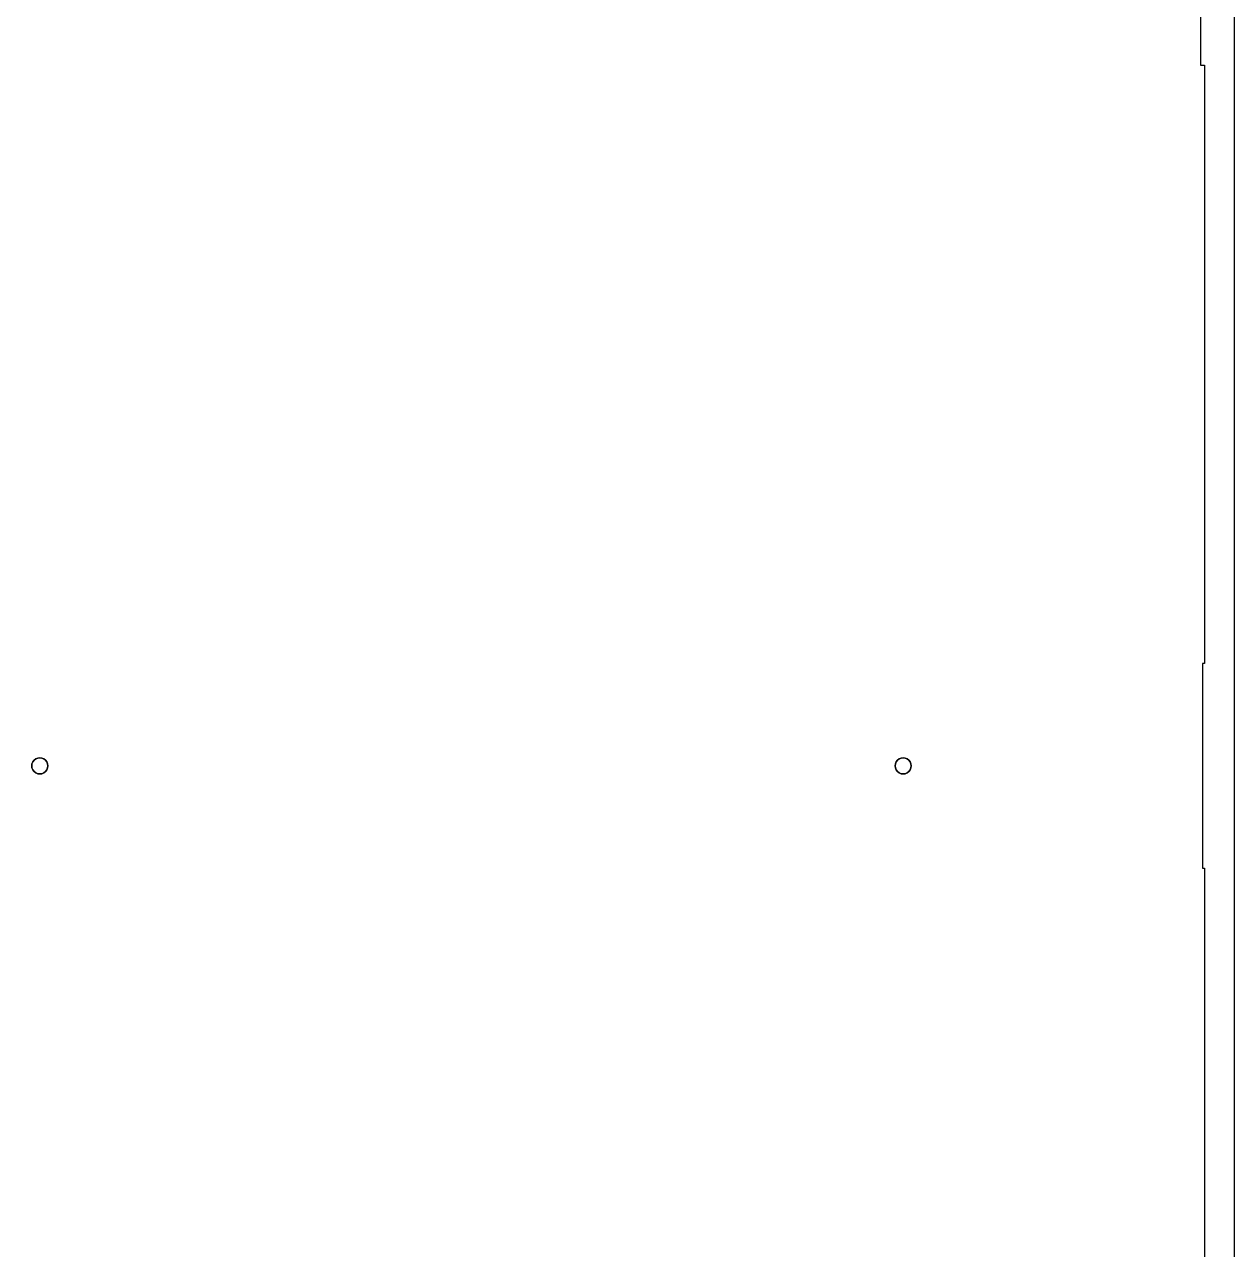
# Model space of a CAD drawing. Header units: inches. Extents: x -2871 to 2516, y -1264 to 7476.
# Drawn here: x -2086 to -1484, y -44 to 566 of the extents above; entities that cross this region are included whole.
import ezdxf

# ---------------------------------------------------------------- set-up
doc = ezdxf.new("R2010")
doc.units = ezdxf.units.IN
doc.header["$MEASUREMENT"] = 0
for name, color, linetype in [('0_SHEET_BirchPly 2440x1220x18', 3, 'CONTINUOUS'), ('4_anyTOOL_13mmDEEP_INSIDE', 1, 'CONTINUOUS'), ('6_anyTOOL_CUTTHROUGH_OUTSIDE', 5, 'CONTINUOUS')]:
    doc.layers.add(name, color=color, linetype=linetype)

msp = doc.modelspace()

# ---------------------------------------------------------------- linework, layer by layer
at = {"layer": '0_SHEET_BirchPly 2440x1220x18', "linetype": 'Continuous'}
msp.add_lwpolyline([(-1483.52, -1263.54), (-1483.52, 1176.46), (-2703.52, 1176.46), (-2703.52, -1263.54)], close=True, dxfattribs=at)
at = {"layer": '4_anyTOOL_13mmDEEP_INSIDE'}
for p, q in [((-2082.38, 198.31), (-2082.52, 197.28)), ((-2082.52, 197.28), (-2082.38, 196.24)), ((-2081.98, 199.28), (-2082.38, 198.31)), ((-2082.38, 196.24), (-2081.98, 195.28)), ((-2081.35, 200.11), (-2081.98, 199.28)), ((-2081.98, 195.28), (-2081.35, 194.45)), ((-2080.52, 200.74), (-2081.35, 200.11)), ((-2079.55, 201.14), (-2080.52, 200.74)), ((-2078.52, 201.28), (-2079.55, 201.14)), ((-2077.48, 201.14), (-2078.52, 201.28)), ((-2076.52, 200.74), (-2077.48, 201.14)), ((-2075.69, 200.11), (-2076.52, 200.74)), ((-2075.05, 199.28), (-2075.69, 200.11)), ((-2075.69, 194.45), (-2075.05, 195.28)), ((-2074.65, 198.31), (-2075.05, 199.28)), ((-2075.05, 195.28), (-2074.65, 196.24)), ((-2074.52, 197.28), (-2074.65, 198.31)), ((-2074.65, 196.24), (-2074.52, 197.28)), ((-1652.38, 198.31), (-1652.52, 197.28)), ((-1652.52, 197.28), (-1652.38, 196.24)), ((-1651.98, 199.28), (-1652.38, 198.31)), ((-1652.38, 196.24), (-1651.98, 195.28)), ((-1651.35, 200.11), (-1651.98, 199.28)), ((-1651.98, 195.28), (-1651.35, 194.45)), ((-1650.52, 200.74), (-1651.35, 200.11)), ((-1649.55, 201.14), (-1650.52, 200.74)), ((-1648.52, 201.28), (-1649.55, 201.14)), ((-1647.48, 201.14), (-1648.52, 201.28)), ((-1646.52, 200.74), (-1647.48, 201.14)), ((-1645.69, 200.11), (-1646.52, 200.74)), ((-1645.05, 199.28), (-1645.69, 200.11)), ((-1645.69, 194.45), (-1645.05, 195.28)), ((-1644.65, 198.31), (-1645.05, 199.28)), ((-1645.05, 195.28), (-1644.65, 196.24)), ((-1644.52, 197.28), (-1644.65, 198.31)), ((-1644.65, 196.24), (-1644.52, 197.28)), ((-2081.35, 194.45), (-2080.52, 193.81)), ((-2080.52, 193.81), (-2079.55, 193.41)), ((-2079.55, 193.41), (-2078.52, 193.28)), ((-2078.52, 193.28), (-2077.48, 193.41)), ((-2077.48, 193.41), (-2076.52, 193.81)), ((-2076.52, 193.81), (-2075.69, 194.45)), ((-1651.35, 194.45), (-1650.52, 193.81)), ((-1650.52, 193.81), (-1649.55, 193.41)), ((-1649.55, 193.41), (-1648.52, 193.28)), ((-1648.52, 193.28), (-1647.48, 193.41)), ((-1647.48, 193.41), (-1646.52, 193.81)), ((-1646.52, 193.81), (-1645.69, 194.45))]:
    msp.add_line(p, q, dxfattribs=at)
at = {"layer": '4_anyTOOL_13mmDEEP_INSIDE', "linetype": 'Continuous'}
for points in [[(-2082.52, 197.28), (-2082.38, 198.31), (-2081.98, 199.28), (-2081.35, 200.11), (-2080.52, 200.74), (-2079.55, 201.14), (-2078.52, 201.28), (-2077.48, 201.14), (-2076.52, 200.74), (-2075.69, 200.11), (-2075.05, 199.28), (-2074.65, 198.31), (-2074.52, 197.28), (-2074.65, 196.24), (-2075.05, 195.28), (-2075.69, 194.45), (-2076.52, 193.81), (-2077.48, 193.41), (-2078.52, 193.28), (-2079.55, 193.41), (-2080.52, 193.81), (-2081.35, 194.45), (-2081.98, 195.28), (-2082.38, 196.24)], [(-1652.52, 197.28), (-1652.38, 198.31), (-1651.98, 199.28), (-1651.35, 200.11), (-1650.52, 200.74), (-1649.55, 201.14), (-1648.52, 201.28), (-1647.48, 201.14), (-1646.52, 200.74), (-1645.69, 200.11), (-1645.05, 199.28), (-1644.65, 198.31), (-1644.52, 197.28), (-1644.65, 196.24), (-1645.05, 195.28), (-1645.69, 194.45), (-1646.52, 193.81), (-1647.48, 193.41), (-1648.52, 193.28), (-1649.55, 193.41), (-1650.52, 193.81), (-1651.35, 194.45), (-1651.98, 195.28), (-1652.38, 196.24)]]:
    msp.add_lwpolyline(points, close=True, dxfattribs=at)
at = {"layer": '6_anyTOOL_CUTTHROUGH_OUTSIDE', "linetype": 'Continuous'}
msp.add_lwpolyline([(-2568.52, 783.46), (-1498.52, 783.46), (-1498.52, 648.28), (-1500.52, 648.28), (-1500.52, 546.28), (-1498.52, 546.28), (-1498.52, 248.28), (-1499.52, 248.28), (-1499.52, 146.28), (-1498.52, 146.28), (-1498.52, -951.54), (-1499.52, -951.54), (-1499.52, -1053.54), (-1498.52, -1053.54), (-1498.52, -1248.54), (-2568.52, -1248.54), (-2568.52, -282.04), (-2568.52, -225.04)], close=True, dxfattribs=at)

doc.saveas('drawing.dxf')
